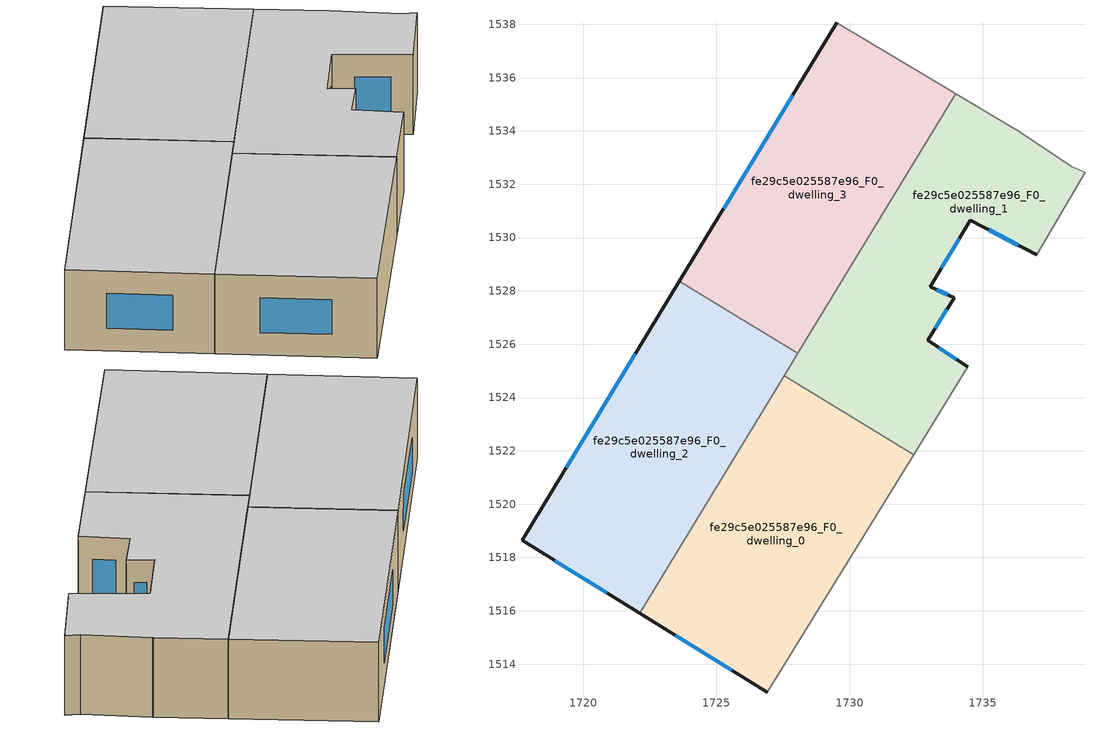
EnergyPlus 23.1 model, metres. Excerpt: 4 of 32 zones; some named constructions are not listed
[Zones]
fe29c5e025587e96_F0_dwelling_0
 floor ground (EU_floor_Construction): 1732.4,1521.86 1726.91,1512.94 1722.12,1515.91 1727.54,1524.81 z0
 wall outside (EU_wall_Construction): 1722.12,1515.91 1726.91,1512.94 z0:3
 wall adiabatic (EU_wall_Construction): 1726.91,1512.94 1732.4,1521.86 z0:3
 wall to fe29c5e025587e96_F0_dwelling_1 (EU_wall_Construction): 1732.4,1521.86 1727.54,1524.81 z0:3
 wall to fe29c5e025587e96_F0_dwelling_2 (EU_wall_Construction): 1727.54,1524.81 1722.12,1515.91 z0:3
 window (EU_Window_Construction): 1723.46,1515.08 1725.57,1513.78 z0.84:2.16
 ceiling to fe29c5e025587e96_F1_dwelling_0 (EU_floor_Construction): 1726.91,1512.94 1732.4,1521.86 1727.54,1524.81 1722.12,1515.91 z3
fe29c5e025587e96_F0_dwelling_1
 floor ground (EU_floor_Construction): 1738.33,1532.65 1738.83,1532.45 1737.03,1529.35 1734.52,1530.65 1733.02,1528.15 1733.92,1527.75 1732.92,1526.15 1734.42,1525.15 1732.4,1521.86 1727.54,1524.81 1733.98,1535.4 1736.2,1534.07 1736.23,1534.06 z0
 wall outside (EU_wall_Construction): 1734.42,1525.15 1732.92,1526.15 1733.92,1527.75 1733.02,1528.15 1734.52,1530.65 1737.03,1529.35 z0:3
 wall adiabatic (EU_wall_Construction): 1737.03,1529.35 1738.83,1532.45 1738.33,1532.65 1736.23,1534.06 1736.2,1534.07 1733.98,1535.4 / 1732.4,1521.86 1734.42,1525.15 z0:3
 wall to fe29c5e025587e96_F0_dwelling_3 (EU_wall_Construction): 1733.98,1535.4 1728.05,1525.66 z0:3
 wall to fe29c5e025587e96_F0_dwelling_2 (EU_wall_Construction): 1728.05,1525.65 1727.54,1524.81 z0:3
 window (EU_Window_Construction): 1735.22,1530.29 1736.32,1529.72 / 1733.44,1528.85 1734.1,1529.95 / 1733.67,1527.86 1733.27,1528.04 / 1733.2,1526.6 1733.64,1527.3 / 1734,1525.43 1733.34,1525.87 z0.84:2.16
 ceiling to fe29c5e025587e96_F1_dwelling_1 (EU_floor_Construction): 1734.42,1525.15 1732.92,1526.15 1733.92,1527.75 1733.02,1528.15 1734.52,1530.65 1737.03,1529.35 1738.83,1532.45 1738.33,1532.65 1736.23,1534.06 1736.2,1534.07 1733.98,1535.4 1727.54,1524.81 1732.4,1521.86 z3
fe29c5e025587e96_F0_dwelling_2
 floor ground (EU_floor_Construction): 1728.05,1525.66 1722.12,1515.91 1717.71,1518.65 1723.61,1528.36 z0
 wall outside (EU_wall_Construction): 1723.61,1528.36 1717.71,1518.65 1722.12,1515.91 z0:3
 wall to fe29c5e025587e96_F0_dwelling_3 (EU_wall_Construction): 1728.05,1525.66 1723.61,1528.36 z0:3
 window (EU_Window_Construction): 1721.96,1525.64 1719.36,1521.37 / 1718.94,1517.88 1720.89,1516.68 z0.84:2.16
 ceiling to fe29c5e025587e96_F1_dwelling_2 (EU_floor_Construction): 1722.12,1515.91 1728.05,1525.66 1723.61,1528.36 1717.71,1518.65 z3
fe29c5e025587e96_F0_dwelling_3
 floor ground (EU_floor_Construction): 1733.98,1535.4 1728.05,1525.66 1723.61,1528.36 1729.52,1538.06 z0
 wall outside (EU_wall_Construction): 1729.52,1538.06 1723.61,1528.36 z0:3
 wall adiabatic (EU_wall_Construction): 1733.98,1535.4 1729.52,1538.06 z0:3
 window (EU_Window_Construction): 1727.87,1535.34 1725.27,1531.07 z0.84:2.16
 ceiling to fe29c5e025587e96_F1_dwelling_3 (EU_floor_Construction): 1728.05,1525.66 1733.98,1535.4 1729.52,1538.06 1723.61,1528.36 z3
[HVACTEMPLATE:THERMOSTAT] Constant Heating Setpoint=20; Constant Cooling Setpoint=50
EU_HeatOnly_fe29c5e025587e96_F0_dwelling_0; EU_HeatOnly_fe29c5e025587e96_F0_dwelling_1; EU_HeatOnly_fe29c5e025587e96_F0_dwelling_2; EU_HeatOnly_fe29c5e025587e96_F0_dwelling_3; EU_HeatOnly_fe29c5e025587e96_F1_dwelling_0; EU_HeatOnly_fe29c5e025587e96_F1_dwelling_1; EU_HeatOnly_fe29c5e025587e96_F1_dwelling_2; EU_HeatOnly_fe29c5e025587e96_F1_dwelling_3; EU_HeatOnly_fe29c5e025587e96_F2_dwelling_0; EU_HeatOnly_fe29c5e025587e96_F2_dwelling_1; EU_HeatOnly_fe29c5e025587e96_F2_dwelling_2; EU_HeatOnly_fe29c5e025587e96_F2_dwelling_3; EU_HeatOnly_fe29c5e025587e96_F3_dwelling_0; EU_HeatOnly_fe29c5e025587e96_F3_dwelling_1; EU_HeatOnly_fe29c5e025587e96_F3_dwelling_2; EU_HeatOnly_fe29c5e025587e96_F3_dwelling_3; EU_HeatOnly_fe29c5e025587e96_F4_dwelling_0; EU_HeatOnly_fe29c5e025587e96_F4_dwelling_1; EU_HeatOnly_fe29c5e025587e96_F4_dwelling_2; EU_HeatOnly_fe29c5e025587e96_F4_dwelling_3; EU_HeatOnly_fe29c5e025587e96_F5_dwelling_0; EU_HeatOnly_fe29c5e025587e96_F5_dwelling_1; EU_HeatOnly_fe29c5e025587e96_F5_dwelling_2; EU_HeatOnly_fe29c5e025587e96_F5_dwelling_3; EU_HeatOnly_fe29c5e025587e96_F6_dwelling_0; EU_HeatOnly_fe29c5e025587e96_F6_dwelling_1; EU_HeatOnly_fe29c5e025587e96_F6_dwelling_2; EU_HeatOnly_fe29c5e025587e96_F6_dwelling_3; EU_HeatOnly_fe29c5e025587e96_F7_dwelling_0; EU_HeatOnly_fe29c5e025587e96_F7_dwelling_1; EU_HeatOnly_fe29c5e025587e96_F7_dwelling_2; EU_HeatOnly_fe29c5e025587e96_F7_dwelling_3
[SCHEDULE:CONSTANT]
Name | Hourly Value
EU_AlwaysOn | 1
EU_CoolingOff | 0
[SCHEDULE:FILE] Column Number=1; Rows to Skip at Top=0; Number of Hours of Data=8760; Column Separator=Comma; Interpolate to Timestep=No; Minutes per Item=60; Adjust Schedule for Daylight Savings=Yes
Name | File
EU_Step8_GainSchedule_fe29c5e025587e96_F3_dwelling_1_f000 | ../../schedules/fe29c5e025587e96/fe29c5e025587e96_F3_dwelling_1_f000_gain.csv
EU_Step8_GainSchedule_fe29c5e025587e96_F3_dwelling_2_f000 | ../../schedules/fe29c5e025587e96/fe29c5e025587e96_F3_dwelling_2_f000_gain.csv
EU_Step8_GainSchedule_fe29c5e025587e96_F3_dwelling_3_f000 | ../../schedules/fe29c5e025587e96/fe29c5e025587e96_F3_dwelling_3_f000_gain.csv
EU_Step8_GainSchedule_fe29c5e025587e96_F4_dwelling_0_f000 | ../../schedules/fe29c5e025587e96/fe29c5e025587e96_F4_dwelling_0_f000_gain.csv
EU_Step8_GainSchedule_fe29c5e025587e96_F4_dwelling_1_f000 | ../../schedules/fe29c5e025587e96/fe29c5e025587e96_F4_dwelling_1_f000_gain.csv
EU_Step8_GainSchedule_fe29c5e025587e96_F4_dwelling_2_f000 | ../../schedules/fe29c5e025587e96/fe29c5e025587e96_F4_dwelling_2_f000_gain.csv
EU_Step8_GainSchedule_fe29c5e025587e96_F4_dwelling_3_f000 | ../../schedules/fe29c5e025587e96/fe29c5e025587e96_F4_dwelling_3_f000_gain.csv
EU_Step8_GainSchedule_fe29c5e025587e96_F5_dwelling_0_f000 | ../../schedules/fe29c5e025587e96/fe29c5e025587e96_F5_dwelling_0_f000_gain.csv
EU_Step8_GainSchedule_fe29c5e025587e96_F5_dwelling_1_f000 | ../../schedules/fe29c5e025587e96/fe29c5e025587e96_F5_dwelling_1_f000_gain.csv
EU_Step8_GainSchedule_fe29c5e025587e96_F5_dwelling_2_f000 | ../../schedules/fe29c5e025587e96/fe29c5e025587e96_F5_dwelling_2_f000_gain.csv
EU_Step8_GainSchedule_fe29c5e025587e96_F5_dwelling_3_f000 | ../../schedules/fe29c5e025587e96/fe29c5e025587e96_F5_dwelling_3_f000_gain.csv
EU_Step8_GainSchedule_fe29c5e025587e96_F6_dwelling_0_f000 | ../../schedules/fe29c5e025587e96/fe29c5e025587e96_F6_dwelling_0_f000_gain.csv
EU_Step8_GainSchedule_fe29c5e025587e96_F6_dwelling_1_f000 | ../../schedules/fe29c5e025587e96/fe29c5e025587e96_F6_dwelling_1_f000_gain.csv
EU_Step8_GainSchedule_fe29c5e025587e96_F6_dwelling_2_f000 | ../../schedules/fe29c5e025587e96/fe29c5e025587e96_F6_dwelling_2_f000_gain.csv
EU_Step8_GainSchedule_fe29c5e025587e96_F6_dwelling_3_f000 | ../../schedules/fe29c5e025587e96/fe29c5e025587e96_F6_dwelling_3_f000_gain.csv
EU_Step8_GainSchedule_fe29c5e025587e96_F7_dwelling_0_f000 | ../../schedules/fe29c5e025587e96/fe29c5e025587e96_F7_dwelling_0_f000_gain.csv
EU_Step8_GainSchedule_fe29c5e025587e96_F7_dwelling_1_f000 | ../../schedules/fe29c5e025587e96/fe29c5e025587e96_F7_dwelling_1_f000_gain.csv
EU_Step8_GainSchedule_fe29c5e025587e96_F7_dwelling_2_f000 | ../../schedules/fe29c5e025587e96/fe29c5e025587e96_F7_dwelling_2_f000_gain.csv
EU_Step8_GainSchedule_fe29c5e025587e96_F7_dwelling_3_f000 | ../../schedules/fe29c5e025587e96/fe29c5e025587e96_F7_dwelling_3_f000_gain.csv
